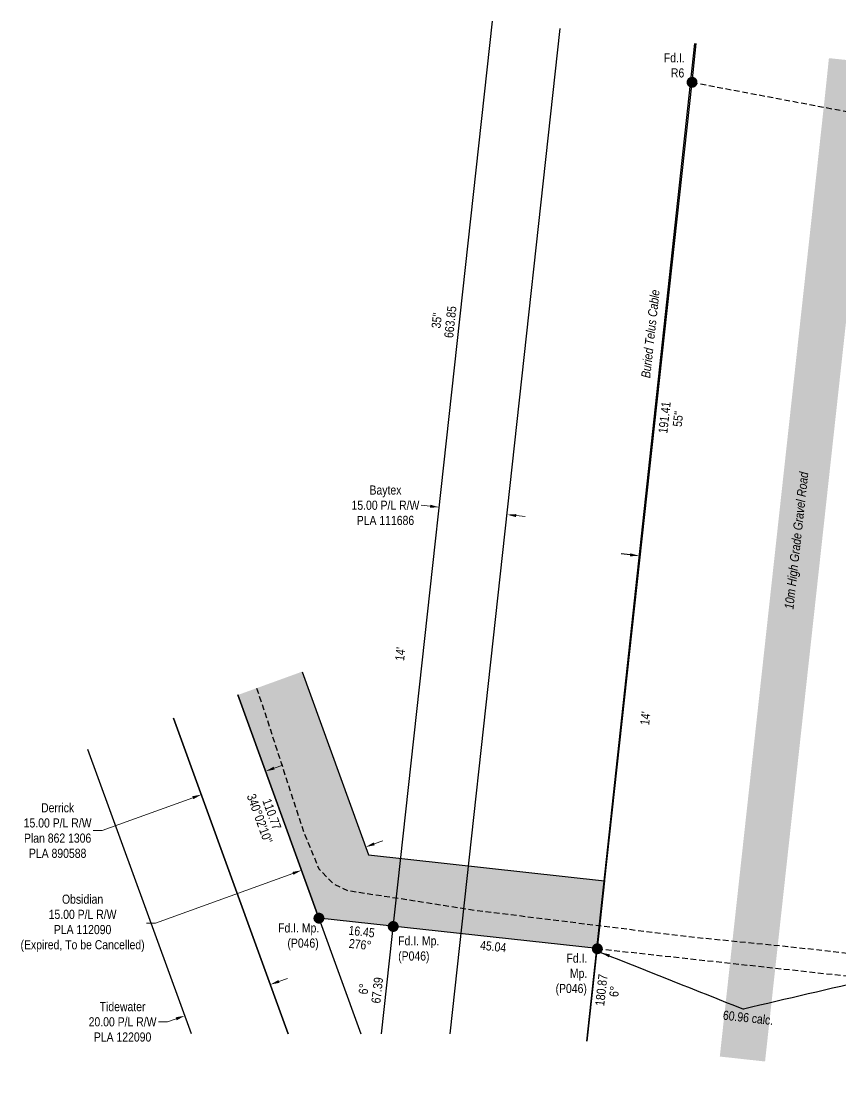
# Model space of a CAD drawing. Extents: x 606847 to 616975, y 5877213 to 5883625.
# Drawn here: x 610756 to 611656, y 5878757 to 5879921 of the extents above; entities that cross this region are included whole.
import ezdxf
from ezdxf.enums import TextEntityAlignment as Align

# ---------------------------------------------------------------- set-up
doc = ezdxf.new("R2010")
doc.units = 0
doc.header["$LTSCALE"] = 5
doc.header["$PDMODE"] = 34
doc.header["$PDSIZE"] = 0.03
doc.linetypes.add('foc-TIELINE', pattern=[1.875, 1.25, -0.625])
doc.linetypes.add('UG_PIPE', pattern=[1.875, 1.25, -0.625])
doc.layers.get('Defpoints').update_dxf_attribs({"color": 9})
for name, color, linetype in [('AS-PIPE-UG', 44, 'UG_PIPE'), ('AS-ROADS', 254, 'Continuous'), ('AS-TELUS', 224, 'foc-TEL'), ('C-RW', 13, 'Continuous'), ('F-RW', 190, 'Continuous'), ('L-BD', 7, 'Continuous'), ('L-MON', 1, 'Continuous'), ('L-TIE', 7, 'foc-TIELINE'), ('L-TITLEDB', 4, 'Continuous'), ('L-TITLEDB-T', 4, 'Continuous'), ('P-PROPOSED', 10, 'Continuous'), ('P-PROPOSED-H', 21, 'Continuous')]:
    doc.layers.add(name, color=color, linetype=linetype)
for name, color, linetype, lineweight in [('C-RW-T', 13, 'Continuous', 9), ('F-RW-T', 190, 'Continuous', 9), ('T-TEXT', 48, 'Continuous', 18)]:
    doc.layers.add(name, color=color, linetype=linetype, lineweight=lineweight)
doc.styles.add('80CG', font='ARIALN.TTF', dxfattribs={"height": 10})
doc.styles.add('80L', font='ARIALN.TTF', dxfattribs={"height": 10})
doc.styles.add('80LS', font='ARIALNI.TTF', dxfattribs={"height": 10})
doc.styles.add('foc-LtypeFont', font='ARIALN.TTF', dxfattribs={"height": 7.35})
doc.linetypes.add('foc-TEL', pattern='A,2,-1,["T",foc-LtypeFont,S=0.2,R=0,X=-0.425,Y=-0.75],-1.24,8', length=12.24)
doc.linetypes.add('foc-TEL-NOLINE', pattern='A,0,-2,["T",foc-LtypeFont,S=0.2,R=0,X=-0.425,Y=-0.75],-10.24', length=12.24)
doc.dimstyles.new('Compass 5 000', dxfattribs={"dimscale": 5, "dimtxt": 9, "dimasz": 2, "dimexe": 0.2, "dimexo": 0.0625, "dimgap": 0.5, "dimtad": 0, "dimtih": 1, "dimtoh": 1, "dimzin": 0, "dimdsep": 46, "dimtxsty": '80CG', "dimcen": 0.1, "dimse1": 1, "dimse2": 1, "dimclrd": 256, "dimclrt": 256, "dimaunit": 1, "dimadec": 4, "dimazin": 0, "dimtfac": 0.06, "dimtofl": 0, "dimtmove": 0, "dimatfit": 1, "dimfxl": 0.2, "dimtolj": 1, "dimtzin": 0, "dimlwd": -1, "dimarcsym": 0})

# ---------------------------------------------------------------- blocks, each defined once
blk = doc.blocks.new('fdia')
at = {"color": 255, "const_width": 1}
blk.add_lwpolyline([(-0.5, 0, 1), (0.5, 0, 1)], format="xyb", close=True, dxfattribs=at)
blk = doc.blocks.new('Fdiaa')
blk.add_blockref('fdia', (0, 0))
blk = doc.blocks.new('fdib')
at = {"color": 1, "const_width": 1.6}
blk.add_lwpolyline([(-0.4, 0, 1), (0.4, 0, 1)], format="xyb", close=True, dxfattribs=at)
at = {"color": 1}
blk.add_circle((0, 0), 0.8, dxfattribs=at)
blk = doc.blocks.new('Fdibb')
blk.add_blockref('fdib', (0, 0))
blk = doc.blocks.new('fdicc')
for name in ['Fdibb', 'Fdiaa']:
    blk.add_blockref(name, (0, 0))
blk = doc.blocks.new('FDI')
blk.add_blockref('fdicc', (0, 0))
blk = doc.blocks.new('*D522')
at = {"layer": 'Defpoints', "color": 0, "transparency": 16777216}
for p in [(611440.7, 5879389.9), (611744.6, 5879356.6), (611738.5, 5879301)]:
    blk.add_point(p, dxfattribs=at)
at = {"layer": 'L-TITLEDB-T', "transparency": 16777216}
for p, q in [((611424.7, 5879335.4), (611414.7, 5879336.5)), ((611748.5, 5879300), (611766.6, 5879298))]:
    blk.add_line(p, q, dxfattribs=at)
for points in [[(611424.8, 5879337.1), (611424.5, 5879333.8), (611434.6, 5879334.3)], [(611748.6, 5879301.6), (611748.3, 5879298.3), (611738.5, 5879301)]]:
    blk.add_solid(points, dxfattribs=at)
at = {"layer": 'L-TITLEDB-T', "transparency": 16777216, "insert": (611802.6, 5879298), "char_height": 10, "attachment_point": 5, "style": '80CG'}
blk.add_mtext('\\A1;60.96 Road\\PPlan 5179 LZ', dxfattribs=at)
blk = doc.blocks.new('*D524')
at = {"layer": 'Defpoints', "color": 0, "transparency": 16777216}
for p in [(611215, 5879387.7), (611215.3, 5879390.1), (611289.8, 5879381.9)]:
    blk.add_point(p, dxfattribs=at)
at = {"layer": 'F-RW-T', "transparency": 16777216}
for p, q in [((611205.1, 5879388.8), (611195.1, 5879389.8)), ((611299.5, 5879378.4), (611309.4, 5879377.3))]:
    blk.add_line(p, q, dxfattribs=at)
for points in [[(611205.2, 5879390.4), (611204.9, 5879387.1), (611215, 5879387.7)], [(611299.6, 5879380.1), (611299.3, 5879376.8), (611289.5, 5879379.5)]]:
    blk.add_solid(points, dxfattribs=at)
at = {"layer": 'F-RW-T', "transparency": 16777216, "insert": (611156, 5879389.8), "char_height": 10, "attachment_point": 5, "style": '80CG'}
blk.add_mtext('\\A1;Baytex\\P15.00 P/L R/W\\PPLA 111686', dxfattribs=at)
blk = doc.blocks.new('*D525')
at = {"layer": 'Defpoints', "color": 0, "transparency": 16777216}
for p in [(611009.3, 5879139.2), (610938.9, 5879113.6), (610953.9, 5879072.2)]:
    blk.add_point(p, dxfattribs=at)
at = {"layer": 'F-RW-T', "transparency": 16777216}
for p, q in [((611033.8, 5879101.2), (611043.2, 5879104.6)), ((610944.5, 5879068.8), (610845.1, 5879032.7)), ((610845.1, 5879032.7), (610835.1, 5879032.7))]:
    blk.add_line(p, q, dxfattribs=at)
for points in [[(611033.2, 5879102.8), (611034.3, 5879099.7), (611024.4, 5879097.8)], [(610943.9, 5879070.4), (610945.1, 5879067.2), (610953.9, 5879072.2)]]:
    blk.add_solid(points, dxfattribs=at)
at = {"layer": 'F-RW-T', "transparency": 16777216, "insert": (610796.1, 5879032.7), "char_height": 10, "attachment_point": 5, "style": '80CG'}
blk.add_mtext('\\A1;Derrick\\P15.00 P/L R/W\\PPlan 862 1306\\PPLA 890588', dxfattribs=at)
blk = doc.blocks.new('*D526')
at = {"layer": 'Defpoints', "color": 0, "transparency": 16777216}
for p in [(610983.5, 5878990.8), (610889.5, 5878956.6), (610935.7, 5878829.5)]:
    blk.add_point(p, dxfattribs=at)
at = {"layer": 'F-RW-T', "transparency": 16777216}
for p, q in [((611039.1, 5878867.1), (611048.5, 5878870.5)), ((610926.3, 5878826.1), (610916.9, 5878822.7)), ((610916.9, 5878822.7), (610906.9, 5878822.7))]:
    blk.add_line(p, q, dxfattribs=at)
for points in [[(611038.5, 5878868.7), (611039.7, 5878865.6), (611029.7, 5878863.7)], [(610925.7, 5878827.7), (610926.9, 5878824.5), (610935.7, 5878829.5)]]:
    blk.add_solid(points, dxfattribs=at)
at = {"layer": 'F-RW-T', "transparency": 16777216, "insert": (610867.4, 5878822.7), "char_height": 10, "attachment_point": 5, "style": '80CG'}
blk.add_mtext('\\A1;Tidewater\\P20.00 P/L R/W\\PPLA 122090', dxfattribs=at)
blk = doc.blocks.new('*D527')
at = {"layer": 'C-RW-T', "transparency": 16777216}
for p, q in [((611143.7, 5879018.1), (611153.1, 5879021.6)), ((611054.4, 5878985.7), (610903.5, 5878930.9)), ((610903.5, 5878930.9), (610893.5, 5878930.9))]:
    blk.add_line(p, q, dxfattribs=at)
for points in [[(611143.1, 5879019.7), (611144.3, 5879016.6), (611134.3, 5879014.7)], [(611053.9, 5878987.3), (611055, 5878984.2), (611063.8, 5878989.1)]]:
    blk.add_solid(points, dxfattribs=at)
at = {"layer": 'Defpoints', "color": 0, "transparency": 16777216}
for p in [(611102.3, 5879102.8), (611031.9, 5879077.2), (611134.3, 5879014.7)]:
    blk.add_point(p, dxfattribs=at)
at = {"layer": 'C-RW-T', "transparency": 16777216, "insert": (610823.5, 5878930.9), "char_height": 10, "attachment_point": 5, "style": '80CG'}
blk.add_mtext('\\A1;Obsidian\\P15.00 P/L R/W\\PPLA 112090\\P(Expired, To be Cancelled)', dxfattribs=at)

msp = doc.modelspace()

# ---------------------------------------------------------------- hatches: boundary and pattern name
at = {"layer": 'P-PROPOSED-H'}
h = msp.add_hatch(color=256, dxfattribs=at)
h.dxf.hatch_style = 1
h.paths.add_polyline_path([(611396.612, 5878977.658), (611137.482, 5879005.982), (611064.414, 5879207.135), (610993.95, 5879181.54), (611082.95, 5878936.528), (611388.452, 5878903.134)])

# ---------------------------------------------------------------- linework, layer by layer
at = {"layer": 'AS-PIPE-UG', "flags": 128}
msp.add_lwpolyline([(611014.429, 5879188.979), (611022.11, 5879166.488), (611065.935, 5879031.873), (611082.81, 5878990.893), (611098.705, 5878974.348), (611114.58, 5878966.908), (611186.1, 5878956.008), (611254.64, 5878945.318), (611486.98, 5878916.523), (611597.815, 5878905.503), (611736.44, 5878890.243), (611795.19, 5878883.733), (611804.165, 5878877.663), (611808.565, 5878869.893), (611809.67, 5878830.963), (611815.345, 5878819.763), (611828.6, 5878813.003), (611947.63, 5878801.903)], dxfattribs=at)
at = {"layer": 'AS-ROADS', "const_width": 49.979}
msp.add_lwpolyline([(611547.899, 5878781.939), (611663.149, 5879834.544), (611667.704, 5879878.016)], dxfattribs=at)
at = {"layer": 'AS-TELUS', "linetype": 'foc-TEL-NOLINE', "flags": 128}
msp.add_lwpolyline([(611376.97, 5878801.541), (611495.59, 5879896.852)], dxfattribs=at)
at = {"layer": 'C-RW', "flags": 128}
msp.add_lwpolyline([(611064.414, 5879207.135), (611137.482, 5879005.982), (611396.612, 5878977.658), (611388.452, 5878903.134), (611082.95, 5878936.528), (610993.95, 5879181.54)], dxfattribs=at)
at = {"layer": 'F-RW', "flags": 128}
for points in [[(611151.771, 5878809.667), (611273.35, 5879921.173)], [(611227.186, 5878809.667), (611347.874, 5879913.017)]]:
    msp.add_lwpolyline(points, dxfattribs=at)
at = {"layer": 'F-RW'}
for points in [[(610993.95, 5879181.54), (611082.95, 5878936.528), (611129.031, 5878809.667)], [(611049.27, 5878809.667), (610923.486, 5879155.944)], [(610923.487, 5879155.944), (611049.274, 5878809.667)], [(610942.904, 5878809.667), (610829.397, 5879121.766)]]:
    msp.add_lwpolyline(points, dxfattribs=at)
at = {"layer": 'L-TIE'}
for p, q in [((611492.575, 5879854.108), (612968.79, 5879575.788)), ((611388.452, 5878903.134), (611691.321, 5878870.029))]:
    msp.add_line(p, q, dxfattribs=at)
at = {"layer": 'L-TITLEDB'}
msp.add_lwpolyline([(611377.325, 5878801.503), (611492.575, 5879854.108), (611497.037, 5879896.693)], dxfattribs=at)
at = {"layer": 'P-PROPOSED', "flags": 128}
msp.add_lwpolyline([(611064.414, 5879207.135), (611137.482, 5879005.982), (611396.612, 5878977.658), (611388.452, 5878903.134), (611082.95, 5878936.528), (610993.95, 5879181.54)], dxfattribs=at)

# ---------------------------------------------------------------- block references
at = {"layer": 'L-MON', "xscale": 4.99790845, "yscale": 4.99790845, "zscale": 4.99790845}
for p in [(611082.95, 5878936.528), (611164.525, 5878927.413), (611388.585, 5878902.978)]:
    msp.add_blockref('FDI', p, dxfattribs=at)

# ---------------------------------------------------------------- texts
at = {"layer": 'AS-TELUS', "insert": (611441.883, 5879578.551), "char_height": 9.99584, "width": 96.98324, "attachment_point": 2, "rotation": 83.788021, "line_spacing_factor": 1.010437, "style": '80CG'}
msp.add_mtext('{\\fArial Narrow|b0|i1|c0|p34;Buried Telus Cable}', dxfattribs=at)
at = {"layer": 'L-BD', "style": '80L'}
for s, height, rotation, p in [('663.85', 9.9958, 83.7576, (611227.18, 5879591.004)), ("35''", 9.9958, 83.7576, (611212.275, 5879592.634)), ('191.41', 9.9958, 83.7516, (611462.35, 5879486.219)), ("55''", 9.9958, 83.7516, (611477.255, 5879484.587)), ("14'", 9.9958, 83.7576, (611172.232, 5879226.553)), ("14'", 9.9958, 83.7516, (611441.278, 5879156.002)), ("340°02'10''", 9.99582, 289.9633, (611017.982, 5879045.848)), ('110.77', 9.9958, 289.9633, (611031.37, 5879050.711)), ('16.45', 9.9958, 353.762, (611129.865, 5878921.847)), ('276°', 9.9958, 353.762, (611128.317, 5878907.687)), ('45.04', 9.9958, 353.762, (611274.304, 5878905.556)), ('67.39', 9.9958, 83.7576, (611146.932, 5878857.364)), ('180.87', 9.9958, 83.7516, (611393.029, 5878857.684)), ('6°', 9.9958, 83.7576, (611132.027, 5878858.994)), ('6°', 9.9958, 83.7516, (611407.188, 5878856.134)), ('60.96 calc.', 9.99582, 353.762, (611554.18, 5878827.437))]:
    msp.add_text(s, height=height, rotation=rotation, dxfattribs=at).set_placement(p, align=Align.MIDDLE)
at = {"layer": 'L-MON', "attachment_point": 1, "style": '80L'}
for s, width, insert, char_height in [('\\pi1.079;Fd.I. Mp.\\P\\pi11.339;(P046)', 44.29206, (611037.057, 5878930.838), 9.98744), ('Fd.I. Mp.\\P(P046)', 44.29206, (611169.982, 5878916.671), 9.9874), ('\\pi12.799;Fd.I. \\P\\pi16.512;Mp.\\P\\pi0.80208;(P046)', 33.75519, (611341.973, 5878897.675), 9.98744)]:
    msp.add_mtext_dynamic_manual_height_columns(s, width=width, gutter_width=49.979, heights=[0], dxfattribs=dict(at, insert=insert, char_height=char_height))
at = {"layer": 'T-TEXT', "style": '80LS'}
msp.add_text('10m High Grade Gravel Road', height=9.99582, rotation=83.751557, dxfattribs=at).set_placement((611607.127, 5879351.106), align=Align.MIDDLE_CENTER)

# ---------------------------------------------------------------- dimensions: what is measured, and where the dimension line sits
at = {"layer": 'C-RW-T'}
dim = msp.add_linear_dim(base=(611134.303, 5879014.734), p1=(611031.855, 5879077.188), p2=(611102.319, 5879102.784), angle=19.963345, text='Obsidian\\P15.00 P/L R/W\\PPLA 112090\\P(Expired, To be Cancelled)', dimstyle='Compass 5 000', dxfattribs=at)
dim.commit()
dim.dimension.update_dxf_attribs({"geometry": '*D527', "text_midpoint": (610823.53, 5878930.884), "dimtype": 161})
at = {"layer": 'F-RW-T'}
dim = msp.add_aligned_dim(p1=(611289.779, 5879381.9), p2=(611215.255, 5879390.051), distance=2.402, text='Baytex\\P15.00 P/L R/W\\PPLA 111686', dimstyle='Compass 5 000', dxfattribs=at)
dim.commit()
dim.dimension.update_dxf_attribs({"geometry": '*D524', "text_midpoint": (611156.026, 5879389.838)})
for base, p1, p2, angle, text, picture, middle in [((610953.899, 5879072.225), (611009.329, 5879139.203), (610938.866, 5879113.607), 199.963837, 'Derrick\\P15.00 P/L R/W\\PPlan 862 1306\\PPLA 890588', '*D525', (610796.056, 5879032.718)), ((610935.685, 5878829.516), (610983.462, 5878990.832), (610889.451, 5878956.641), 199.985798, 'Tidewater\\P20.00 P/L R/W\\PPLA 122090', '*D526', (610867.35, 5878822.68))]:
    dim = msp.add_linear_dim(base=base, p1=p1, p2=p2, angle=angle, text=text, dimstyle='Compass 5 000', dxfattribs=at)
    dim.commit()
    dim.dimension.update_dxf_attribs({"geometry": picture, "text_midpoint": middle, "dimtype": 161})
at = {"layer": 'L-TITLEDB-T'}
dim = msp.add_linear_dim(base=(611738.513, 5879301.045), p1=(611440.686, 5879389.885), p2=(611744.597, 5879356.61), angle=353.751557, text='60.96 Road\\PPlan 5179 LZ', dimstyle='Compass 5 000', dxfattribs=at)
dim.commit()
dim.dimension.update_dxf_attribs({"geometry": '*D522', "text_midpoint": (611802.556, 5879297.975), "dimtype": 161})

# ---------------------------------------------------------------- leaders
at = {"layer": 'L-BD', "path_type": 1}
for points in [[(611392.572, 5878898.867), (611549.05, 5878836.725)], [(611691.321, 5878870.029), (611549.05, 5878836.725)]]:
    msp.add_leader(points, dimstyle='Compass 5 000', override={"dimgap": 0.5, "dimtad": 0}, dxfattribs=at)

# ---------------------------------------------------------------- next in the draw order: texts
at = {"layer": 'L-MON', "insert": (611460.584, 5879886.083), "char_height": 9.99182, "attachment_point": 1, "rotation": 359.973475, "style": '80L', "bg_fill": 3, "box_fill_scale": 1.1, "bg_fill_color": 256, "bg_fill_transparency": 0}
msp.add_mtext_dynamic_manual_height_columns('\\pi1.079;Fd.I.\\P\\pi8.842;R6', width=22.04407, gutter_width=50, heights=[0], dxfattribs=at)

# ---------------------------------------------------------------- next in the draw order: block references
at = {"layer": 'L-MON', "xscale": 4.99790845, "yscale": 4.99790845, "zscale": 4.99790845}
msp.add_blockref('FDI', (611492.575, 5879854.108), dxfattribs=at)

doc.saveas('drawing.dxf')
